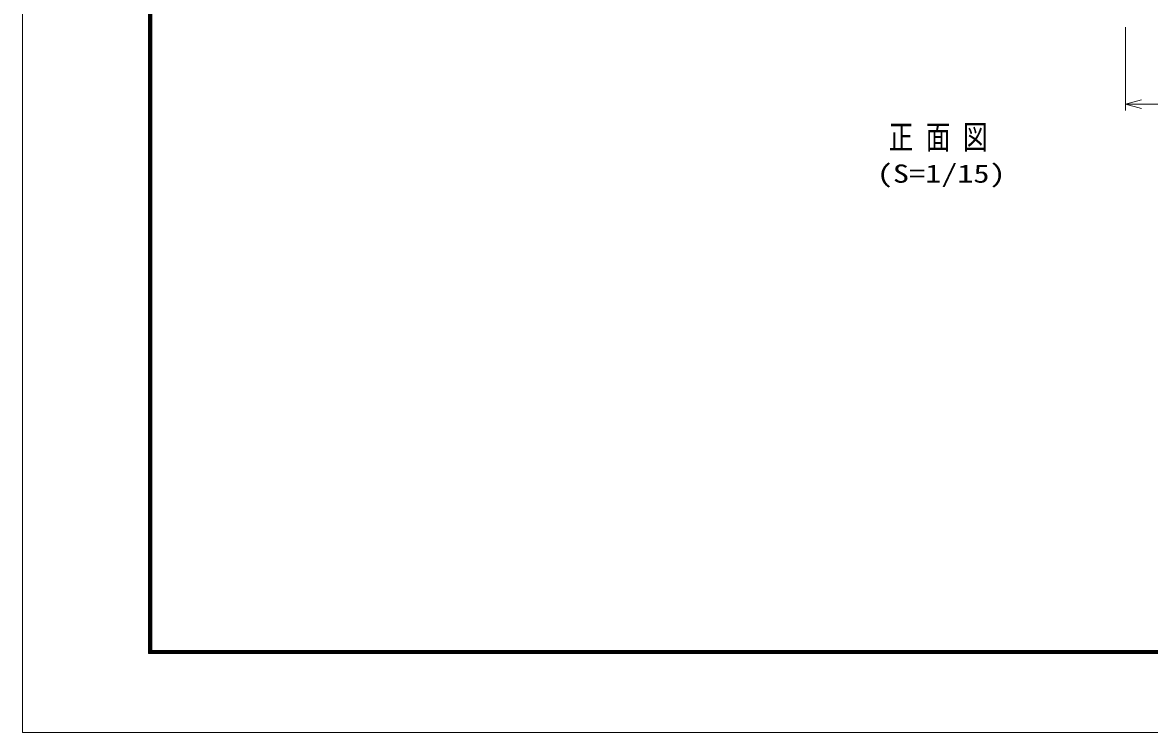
# Model space of a CAD drawing. Units: millimetres, scale not verified. Extents: x -4455 to 4455, y -3150 to 3150.
# Drawn here: x -4455 to -1773, y -3150 to -1462 of the extents above; entities that cross this region are included whole.
import ezdxf
from ezdxf.enums import TextEntityAlignment as Align

# ---------------------------------------------------------------- set-up
doc = ezdxf.new("R2010")
doc.units = ezdxf.units.MM
doc.header["$LTSCALE"] = 30
doc.layers.add('0-2_0', color=7, linetype='Continuous', lineweight=9)
doc.layers.add('0-3_寸法線', color=1, linetype='Continuous', lineweight=18)
doc.layers.add('0-4_WAKU', color=7, linetype='Continuous')
doc.styles.add('ＭＳ ゴシック', font='')
doc.styles.get('ＭＳ ゴシック').set_extended_font_data('MS Gothic')

# ---------------------------------------------------------------- blocks, each defined once
blk = doc.blocks.new('_Open30')
at = {"layer": '0-2_0', "color": 2, "lineweight": 18}
blk.add_line((0, 0), (-30, 0), dxfattribs=at)
blk.add_lwpolyline([(-30, 8.04), (0, 0), (-30, -8.04)], dxfattribs=at)

msp = doc.modelspace()

# ---------------------------------------------------------------- linework, layer by layer
at = {"layer": '0-2_0', "color": 3, "lineweight": 18}
msp.add_lwpolyline([(-4455, 3150), (4455, 3150), (4455, -3150), (-4455, -3150)], close=True, dxfattribs=at)
at = {"layer": '0-2_0'}
for points in [[(-4155, 2962.5), (4155, 2962.5), (4155, -2962.5), (-4155, -2962.5)], [(-4153.13, 2960.62), (4153.13, 2960.62), (4153.13, -2960.62), (-4153.13, -2960.62)], [(-4151.25, 2958.75), (4151.25, 2958.75), (4151.25, -2958.75), (-4151.25, -2958.75)], [(-4149.38, 2956.87), (4149.38, 2956.87), (4149.38, -2956.87), (-4149.38, -2956.87)], [(-4147.5, 2955), (4147.5, 2955), (4147.5, -2955), (-4147.5, -2955)]]:
    msp.add_lwpolyline(points, close=True, dxfattribs=at)
at = {"layer": '0-3_寸法線'}
msp.add_line((-1829.93, -1472.54), (-1829.93, -1670.95), dxfattribs=at)
at = {"layer": '0-3_寸法線', "color": 2}
msp.add_line((-1792.43, -1655.95), (-1567.43, -1655.95), dxfattribs=at)

# ---------------------------------------------------------------- block references
at = {"layer": '0-3_寸法線', "xscale": 1.25, "yscale": 1.25, "rotation": 180}
msp.add_blockref('_Open30', (-1829.93, -1655.95), dxfattribs=at)

# ---------------------------------------------------------------- texts
at = {"layer": '0-4_WAKU', "style": 'ＭＳ ゴシック'}
for s, height, width, p in [('正 面 図', 57.62, 0.75, (-2393.83, -1780.18)), ('(S=1/15)', 43.33, 1.3, (-2422, -1855.7))]:
    msp.add_text(s, height=height, dxfattribs=dict(at, width=width)).set_placement(p, align=Align.BOTTOM_LEFT)

doc.saveas('drawing.dxf')
